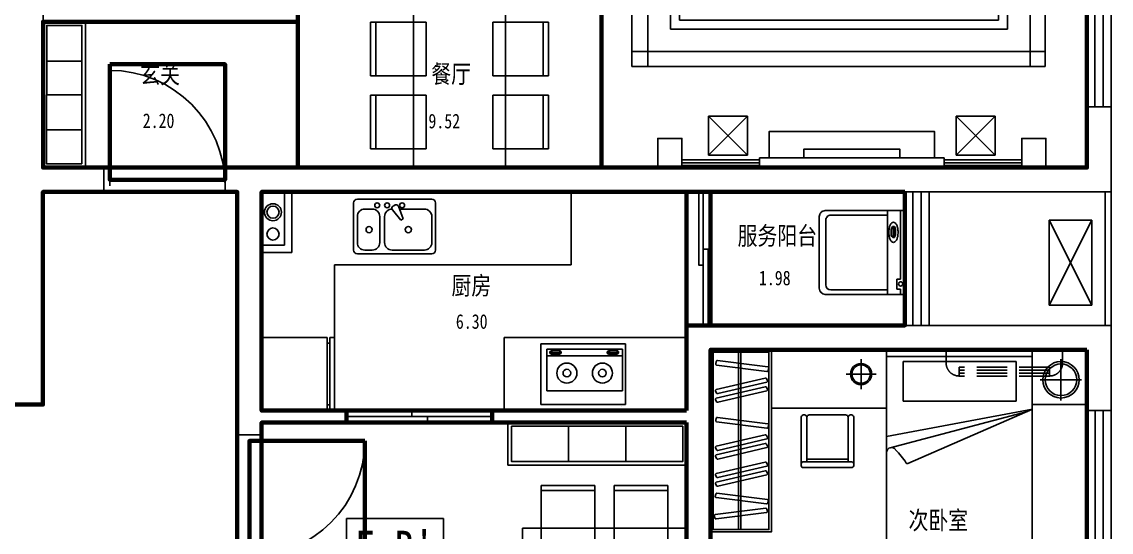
# Model space of a CAD drawing. Extents: x -355297 to -319897, y -340725 to -321125.
# Drawn here: x -329472 to -320497, y -330826 to -326625 of the extents above; entities that cross this region are included whole.
import ezdxf
from ezdxf.enums import TextEntityAlignment as Align

# ---------------------------------------------------------------- set-up
doc = ezdxf.new("R2010")
doc.units = 0
doc.header["$LTSCALE"] = 1000
doc.header["$MEASUREMENT"] = 0
for name, pattern in [('ACAD_ISO02W100', [15, 12, -3]), ('DASH', [0.35, 0.25, -0.1]), ('DASHED', [0.75, 0.5, -0.25])]:
    doc.linetypes.add(name, pattern=pattern)
doc.layers.get('0').update_dxf_attribs({"linetype": 'CONTINUOUS'})
for name, color, linetype in [('0-室内空调位', 8, 'DASH'), ('A-FURN-MOVE', 47, 'DASH'), ('IDEN-NAME', 153, 'CONTINUOUS'), ('KIT', 6, 'CONTINUOUS'), ('LVTRY', 8, 'CONTINUOUS'), ('PUB_HATCH', 8, 'CONTINUOUS'), ('PUB_TEXT', 7, 'CONTINUOUS'), ('TEXT', 6, 'CONTINUOUS'), ('WALL', 2, 'CONTINUOUS'), ('WIND', 2, 'CONTINUOUS'), ('WINDOW', 3, 'CONTINUOUS'), ('WINDOW_TEXT', 7, 'CONTINUOUS'), ('厨厕洁具', 6, 'CONTINUOUS'), ('家具', 145, 'CONTINUOUS'), ('灰色', 8, 'CONTINUOUS'), ('空调', 32, 'CONTINUOUS')]:
    doc.layers.add(name, color=color, linetype=linetype)
for name, color, linetype, lineweight in [('GT_卧室', 1, 'CONTINUOUS', 60), ('GT_厨房', 4, 'CONTINUOUS', 60), ('GT_客厅', 2, 'CONTINUOUS', 60), ('GT_玄关', 40, 'CONTINUOUS', 60), ('GT_过道', 30, 'CONTINUOUS', 60), ('GT_门', 245, 'CONTINUOUS', 60), ('GT_阳台', 6, 'CONTINUOUS', 60), ('GT_餐厅', 3, 'CONTINUOUS', 60)]:
    doc.layers.add(name, color=color, linetype=linetype, lineweight=lineweight)
doc.layers.get('PUB_HATCH').off()
doc.styles.add('-黑体', font='simhei.ttf', dxfattribs={"width": 0.7})
doc.styles.add('CCDI_T0G_01', font='simhei.ttf')
doc.styles.add('DIM_FONT', font='ROMAND.shx', dxfattribs={"width": 0.7})
doc.styles.add('SIMPLEX', font='SIMPLEX.SHX')
doc.styles.get("Standard").update_dxf_attribs({"font": 'GBENOR', "bigfont": 'GBCBIG'})

# ---------------------------------------------------------------- blocks, each defined once
blk = doc.blocks.new('NAME')
blk.add_lwpolyline([(-4, 2.5), (-4, -2.5), (4, -2.5), (4, 2.5)], close=True)
at = {"style": '-黑体', "width": 0.8}
blk.add_attdef('户型名称', text='', height=3, dxfattribs=at).set_placement((0, 0), align=Align.MIDDLE_CENTER)
blk = doc.blocks.new('_DBLK')
blk.add_line((-0.45, 0), (-0.45, -0.95))
blk.add_arc((-0.45, 0), 0.95, 270, 0)
at = {"layer": 'WINDOW_TEXT', "style": 'SIMPLEX', "flags": 9}
blk.add_attdef('A', text='', height=1, dxfattribs=at).set_placement((0, 1.5), align=Align.MIDDLE)
blk = doc.blocks.new('_WBLK')
for p, q in [((-0.5, 0.5), (0.5, 0.5)), ((0.5, 0.1667), (-0.5, 0.1667)), ((0.5, -0.1667), (-0.5, -0.1667)), ((-0.5, -0.5), (0.5, -0.5))]:
    blk.add_line(p, q)
at = {"layer": 'WINDOW_TEXT', "style": 'SIMPLEX', "flags": 9}
blk.add_attdef('A', text='', height=1, dxfattribs=at).set_placement((0, 1.5), align=Align.MIDDLE)
blk = doc.blocks.new('A$C27572BC1')
at = {"layer": '家具'}
for p, q in [((352.5, 1350), (1112.4, 1350)), ((352.5, 0), (352.5, 1350)), ((1112.4, 0), (1112.4, 1350)), ((352.5, 1196.8), (0, 1196.8)), ((0, 1196.8), (0, 754.5)), ((43.5, 1196.8), (43.5, 754.5)), ((1112.4, 1196.8), (1465, 1196.8)), ((1421.4, 1196.8), (1421.4, 754.5)), ((1465, 1196.8), (1465, 754.5)), ((352.5, 754.5), (0, 754.5)), ((1112.4, 754.5), (1465, 754.5)), ((0, 153.2), (0, 595.5)), ((352.5, 595.5), (0, 595.5)), ((43.5, 153.2), (43.5, 595.5)), ((1112.4, 595.5), (1465, 595.5)), ((1421.4, 153.2), (1421.4, 595.5)), ((1465, 153.2), (1465, 595.5)), ((352.5, 153.2), (0, 153.2)), ((1112.4, 153.2), (1465, 153.2)), ((352.5, 0), (1112.4, 0))]:
    blk.add_line(p, q, dxfattribs=at)
at = {"layer": '家具', "linetype": 'DASHED', "ltscale": 10}
for p, q in [((352.5, 1196.8), (457.2, 1196.8)), ((457.2, 1196.8), (457.2, 754.5)), ((1112.4, 1196.8), (1007.8, 1196.8)), ((1007.8, 1196.8), (1007.8, 754.5)), ((352.5, 754.5), (457.2, 754.5)), ((1112.4, 754.5), (1007.8, 754.5)), ((352.5, 595.5), (457.2, 595.5)), ((457.2, 153.2), (457.2, 595.5)), ((1007.8, 153.2), (1007.8, 595.5)), ((1112.4, 595.5), (1007.8, 595.5)), ((352.5, 153.2), (457.2, 153.2)), ((1112.4, 153.2), (1007.8, 153.2))]:
    blk.add_line(p, q, dxfattribs=at)
blk = doc.blocks.new('dq')
at = {"ltscale": 2}
for p, q in [((-80, 950), (-80, 1749)), ((-50, 950), (-50, 1749)), ((-20, 950), (-20, 1749)), ((-128, 1476), (-528, 1076)), ((-528, 1476), (-128, 1076)), ((-80, -950), (-80, -1749)), ((-50, -950), (-50, -1749)), ((-20, -950), (-20, -1749)), ((-128, -1476), (-528, -1076)), ((-528, -1476), (-128, -1076))]:
    blk.add_line(p, q, dxfattribs=at)
for p, q in [((-100, 950), (-100, -950)), ((0, 950), (-100, 950)), ((0, 950), (0, -950)), ((0, -950), (-100, -950))]:
    blk.add_line(p, q)
for points in [[(0, 1749), (-300, 1749), (-300, 1999), (0, 1999)], [(-128, 1076), (-128, 1476), (-528, 1476), (-528, 1076)], [(-100, 850), (-372, 850), (-372, -850), (-100, -850)], [(-100, 493), (-190, 493), (-190, -494), (-100, -494)], [(-128, -1076), (-128, -1476), (-528, -1476), (-528, -1076)], [(0, -1999), (-300, -1999), (-300, -1749), (0, -1749)]]:
    blk.add_lwpolyline(points, close=True, dxfattribs=at)
blk = doc.blocks.new('_E20')
for p, q in [((345, 0), (-345, 0)), ((-302.4, -35.8), (-345, -35.8)), ((-302.4, -35), (-302.4, -65.6)), ((-302.4, -65.6), (-219.3, -65.6)), ((-219.3, -65.6), (-219.3, -35)), ((345, -35.8), (-219.3, -35.8)), ((123, -86.9), (123.1, -98.6)), ((214.8, -88), (214.8, -98.5)), ((-307.3, -144.3), (-307.3, -611)), ((133.5, -96.3), (133.5, -112.9)), ((198.1, -96.3), (133.5, -96.3)), ((133.5, -112.9), (198.1, -112.9)), ((198.1, -112.9), (198.1, -96.3)), ((307.3, -144.3), (307.3, -611)), ((267.3, -651), (-267.3, -651))]:
    blk.add_line(p, q)
at = {"linetype": 'Continuous'}
for p, q in [((-345, -655.8), (-345, 0)), ((345, 0), (345, -655.8)), ((-345, -144.7), (345, -144.7)), ((295, -705.8), (-295, -705.8))]:
    blk.add_line(p, q, dxfattribs=at)
blk.add_lwpolyline([(83.3, -94.4, 0.185158), (88.2, -107.2, 0.102042), (107.7, -121.5, 0.060862), (132.7, -129.5, 0.047173), (166.5, -132.7, 0.047173), (200.2, -129.5, 0.060862), (225.3, -121.5, 0.102042), (244.7, -107.2, 0.185158), (249.6, -94.4, 0.185158), (244.7, -81.7, 0.102042), (225.3, -67.3, 0.060862), (200.2, -59.3, 0.047173), (166.5, -56.1, 0.047173), (132.7, -59.3, 0.060862), (107.7, -67.3, 0.102042), (88.2, -81.7, 0.185158)], format="xyb", close=True)
for points in [[(214.8, -88, 0.259034), (212.9, -84.6, 0.076276), (201.4, -79.7, 0.036515), (187.8, -77.2, 0.026615), (169, -76.2, 0.026615), (150.1, -77.2, 0.036515), (136.6, -79.7, 0.076276), (125, -84.6, 0.259034), (123.1, -88, 0.078462), (123.3, -89.3, 0.056762)], [(214.8, -98.5, 0.259034), (212.9, -95.1, 0.076276), (201.4, -90.2, 0.036515), (187.8, -87.7, 0.026615), (169, -86.7, 0.026615), (150.1, -87.7, 0.036515), (136.6, -90.2, 0.076276), (125, -95.1, 0.259034), (123.1, -98.5, 0.259034), (125, -102, 0.056762), (133.5, -106, 0.036515)], [(198.1, -107.7, 0.008736), (201.4, -106.9, 0.076276), (212.9, -102, 0.259034), (214.8, -98.5, 0.259034)]]:
    blk.add_lwpolyline(points, format="xyb")
blk.add_circle((-258.7, -35), 17.5)
for centre, start, end in [((-267.3, -611), 180, 270), ((267.3, -611), 270, 0)]:
    blk.add_arc(centre, 40, start, end)
for centre, start, end in [((-295, -655.8), 180, 270), ((295, -655.8), 270, 0)]:
    blk.add_arc(centre, 50, start, end, dxfattribs=at)
at = {"width": 0.8, "flags": 9}
for tag in ['XSIZE', 'YSIZE']:
    blk.add_attdef(tag, (0, 0), '', height=0.5, dxfattribs=at)
blk = doc.blocks.new('$plan$00000349')
at = {"color": 0, "linetype": 'ByBlock'}
for p, q in [((-306.8, 0), (306.8, 0)), ((-337.5, -419.3), (-337.5, -30.7)), ((-184.1, -81.8), (-245.5, -81.8)), ((52.5, -172.8), (-17.8, -87.3)), ((2, -48.4), (-12.3, -56.6)), ((31.4, -58.9), (70.2, -162.5)), ((245.5, -81.8), (40, -81.8)), ((337.5, -30.7), (337.5, -419.3)), ((-306.8, -143.2), (-306.8, -358)), ((-122.7, -358), (-122.7, -143.2)), ((-81.8, -143.2), (-81.8, -358)), ((70.2, -162.5), (52.5, -172.8)), ((306.8, -358), (306.8, -143.2)), ((-245.5, -419.3), (-184.1, -419.3)), ((-20.5, -419.3), (245.5, -419.3)), ((306.8, -450), (-306.8, -450))]:
    blk.add_line(p, q, dxfattribs=at)
for centre, radius in [((-143.2, -51.1), 20.5), ((-61.4, -51.1), 20.5), ((61.4, -51.1), 20.5), ((-209.7, -250.6), 25.6), ((112.5, -250.6), 25.6)]:
    blk.add_circle(centre, radius, dxfattribs=at)
for centre, radius, start, end in [((-306.8, -30.7), 30.7, 90, 180), ((306.8, -30.7), 30.7, 0, 90), ((-245.5, -143.2), 61.4, 90, 180), ((-184.1, -143.2), 61.4, 0, 90), ((-20.5, -143.2), 61.4, 90, 180), ((-2, -74.3), 20.5, 120, 219.46232), ((12.3, -66.1), 20.5, 20.53768, 120), ((245.5, -143.2), 61.4, 0, 90), ((-245.5, -358), 61.4, 180, 270), ((-184.1, -358), 61.4, 270, 0), ((-20.5, -358), 61.4, 180, 270), ((245.5, -358), 61.4, 270, 0), ((-306.8, -419.3), 30.7, 180, 270), ((306.8, -419.3), 30.7, 270, 0)]:
    blk.add_arc(centre, radius, start, end, dxfattribs=at)
blk = doc.blocks.new('A$C7B7B2718')
at = {"layer": 'LVTRY', "linetype": 'ByBlock'}
for p, q in [((0, 0), (0, 600)), ((0, 600), (541, 600)), ((541, 600), (541, 0)), ((541, 553.7), (562.9, 553.7)), ((562.9, 600), (562.9, 0)), ((562.9, 600), (600, 600)), ((600, 600), (600, 0)), ((562.9, 44.9), (541, 44.9)), ((541, 0), (0, 0)), ((600, 0), (562.9, 0))]:
    blk.add_line(p, q, dxfattribs=at)
at = {"layer": 'LVTRY', "linetype": 'ByBlock', "style": 'DIM_FONT', "text_generation_flag": 4, "width": 0.8, "flags": 9}
for tag in ['YSIZE', 'XSIZE']:
    blk.add_attdef(tag, (600, 600), '', height=0.5, dxfattribs=at)
blk = doc.blocks.new('LG1_')
for radius in [0.5, 0.359]:
    blk.add_circle((0, 0), radius)
blk = doc.blocks.new('FIRE1')
at = {"linetype": 'Continuous'}
for p, q in [((330.3, 313.1), (-369.7, 313.1)), ((-369.7, 313.1), (-369.7, -186.9)), ((330.3, -186.9), (330.3, 313.1)), ((-369.7, -186.9), (330.3, -186.9))]:
    blk.add_line(p, q, dxfattribs=at)
for p, q in [((-343.2, 268.7), (279.6, 268.7)), ((-343.2, -73.8), (-343.2, 268.7)), ((-343.2, 213), (279.6, 213)), ((-310.6, 235.2), (-310.5, 246.9)), ((-300.1, 244.7), (-300.1, 261.3)), ((-300.1, 261.3), (-235.4, 261.3)), ((-235.4, 244.7), (-300.1, 244.7)), ((-235.4, 261.3), (-235.4, 244.7)), ((-218.8, 236.4), (-218.8, 246.9)), ((162.4, 235.2), (162.5, 246.9)), ((172.9, 261.3), (237.6, 261.3)), ((172.9, 244.7), (172.9, 261.3)), ((237.6, 244.7), (172.9, 244.7)), ((237.6, 261.3), (237.6, 244.7)), ((254.2, 236.4), (254.2, 246.9)), ((279.6, 268.7), (279.6, -73.8)), ((279.6, -73.8), (-343.2, -73.8)), ((-335.6, -206.9), (-335.6, -206.9))]:
    blk.add_line(p, q)
for points in [[(-218.8, 246.9, -0.259034), (-220.7, 243.4, -0.076276), (-232.2, 238.5, -0.036515), (-245.8, 236.1, -0.026615), (-264.6, 235.1, -0.026615), (-283.5, 236.1, -0.036515), (-297, 238.5, -0.076276), (-308.6, 243.4, -0.259034), (-310.5, 246.9, -0.259034), (-308.6, 250.3, -0.056762), (-300.1, 254.3, -0.036515)], [(-218.8, 236.4, -0.259034), (-220.7, 232.9, -0.076276), (-232.2, 228, -0.036515), (-245.8, 225.5, -0.026615), (-264.6, 224.5, -0.026615), (-283.5, 225.5, -0.036515), (-297, 228, -0.076276), (-308.6, 232.9, -0.259034), (-310.5, 236.4, -0.078462), (-310.3, 237.6, -0.056762)], [(-235.4, 256, -0.008736), (-232.2, 255.2, -0.076276), (-220.7, 250.3, -0.259034), (-218.8, 246.9, -0.259034)], [(254.2, 246.9, -0.259034), (252.3, 243.4, -0.076276), (240.8, 238.5, -0.036515), (227.2, 236.1, -0.026615), (208.4, 235.1, -0.026615), (189.5, 236.1, -0.036515), (176, 238.5, -0.076276), (164.4, 243.4, -0.259034), (162.5, 246.9, -0.259034), (164.4, 250.3, -0.056762), (172.9, 254.3, -0.036515)], [(254.2, 236.4, -0.259034), (252.3, 232.9, -0.076276), (240.8, 228, -0.036515), (227.2, 225.5, -0.026615), (208.4, 224.5, -0.026615), (189.5, 225.5, -0.036515), (176, 228, -0.076276), (164.4, 232.9, -0.259034), (162.5, 236.4, -0.078462), (162.7, 237.6, -0.056762)], [(237.6, 256, -0.008736), (240.8, 255.2, -0.076276), (252.3, 250.3, -0.259034), (254.2, 246.9, -0.259034)]]:
    blk.add_lwpolyline(points, format="xyb")
for centre, radius in [((-178.1, 71.7), 82.5), ((-178.1, 71.7), 31.6), ((114.5, 71.7), 82.5), ((114.5, 71.7), 31.6)]:
    blk.add_circle(centre, radius, dxfattribs=at)
at = {"oblique": -180, "text_generation_flag": 4, "width": 0.8, "flags": 9}
for tag in ['XSIZE', 'YSIZE']:
    blk.add_attdef(tag, (-19.7, -186.9), '', height=0.5, dxfattribs=at)
blk = doc.blocks.new('A$C1635139F')
at = {"layer": '家具', "linetype": 'Continuous'}
for p, q in [((961.8, 2993.7), (961.8, 3500.7)), ((961.8, 3500.7), (1861.8, 3500.7)), ((1861.8, 2643.9), (1861.8, 3500.7)), ((110.8, 3491.6), (110.8, 2741.6)), ((860.8, 3491.6), (110.8, 3491.6)), ((860.8, 2741.6), (860.8, 3491.6)), ((961.8, 3446.7), (1861.8, 3446.7)), ((961.8, 2993.7), (961.8, 2643.9)), ((1006.8, 2880.6), (1029.5, 2880.6)), ((1816.8, 2880.6), (1794.1, 2880.6)), ((110.8, 2741.6), (860.8, 2741.6)), ((0, 444.5), (0, 2650)), ((0.5, 2650.5), (837.9, 2650.5)), ((52.8, 444), (52.8, 2650.5)), ((606.4, 2606.5), (606.4, 2584.3)), ((873.1, 1925.7), (873.1, 2615.3)), ((1825.8, 2607.9), (997.8, 2607.9)), ((1290.8, 2197.3), (1290.8, 897.3)), ((1990.8, 2197.3), (1290.8, 2197.3)), ((1990.8, 897.3), (1990.8, 2197.3)), ((314.6, 1899.3), (217.8, 1899.3)), ((839.3, 1899.3), (490.9, 1899.3)), ((873.1, 1230.5), (873.1, 1864.1)), ((839.3, 1195.3), (379.2, 1195.3)), ((873.1, 1160.1), (873.1, 479.2)), ((1290.8, 897.3), (1990.8, 897.3)), ((606.4, 488), (606.4, 510.2)), ((0.5, 444), (837.9, 444))]:
    blk.add_line(p, q, dxfattribs=at)
at = {"layer": '家具'}
for p, q in [((485.8, 3365.7), (485.8, 2867.5)), ((860.8, 3404.8), (961.8, 3404.8)), ((1861.8, 3404.8), (2568.1, 3404.8)), ((1861.8, 3404.8), (2568.1, 3404.8)), ((2444.6, 3404.8), (2444.6, 2652.6)), ((2568.1, 3404.8), (2568.1, 0)), ((2568.1, 3404.8), (2568.1, 0)), ((961.8, 3271.5), (860.8, 3271.5)), ((2568.1, 3271.5), (1861.8, 3271.5)), ((236.7, 3116.6), (734.9, 3116.6)), ((961.8, 3086.3), (860.8, 3086.3)), ((2259.3, 3086.3), (1861.8, 3086.3)), ((2259.3, 308.7), (2259.3, 3086.3)), ((860.8, 3012.2), (961.8, 3012.2)), ((1861.8, 3012.2), (2185.2, 3012.2)), ((2185.2, 3012.2), (2185.2, 382.8)), ((221.7, 2741.6), (221.7, 2650.5)), ((406.9, 2741.6), (406.9, 2650.5)), ((481, 2741.6), (481, 2650.5)), ((221.7, 2650.5), (221.7, 2652.6)), ((406.9, 2650.5), (406.9, 2652.6)), ((2444.6, 0), (2444.6, 2652.6)), ((221.7, 435.7), (221.7, 444)), ((221.7, 444), (221.7, 0)), ((406.9, 444), (406.9, 352.9)), ((406.9, 436), (406.9, 308.7)), ((481, 444), (481, 382.8)), ((481, 382.8), (2185.2, 382.8)), ((406.9, 308.7), (2259.3, 308.7)), ((221.7, 123.5), (2568.1, 123.5)), ((2568.1, 0), (221.7, 0)), ((2568.1, 0), (1861.8, 0))]:
    blk.add_line(p, q, dxfattribs=at)
blk.add_circle((485.8, 3116.6), 169.1, dxfattribs=at)
at = {"layer": '家具', "linetype": 'Continuous'}
for centre, radius, start, end in [((1110.1, 3454.4), 148.5, 182.97, 243.66674), ((1613.5, 3520.1), 258.9, 309.82954, 343.53373), ((1411.8, 4967), 1686.2, 257.41004, 282.58996), ((251.2, 3289.5), 916.9, 358.58303, 1.59457), ((2572.4, 3289.5), 916.9, 178.40543, 199.73927), ((251.2, 3289.5), 916.9, 340.26073, 353.9761), ((979.4, 3009.1), 137.9, 291.27159, 347.71802), ((1844.1, 3009.1), 137.9, 192.28198, 248.72841), ((1006.8, 2925.6), 45, 180, 270), ((1816.8, 2925.6), 45, 270, 0), ((0.5, 2650), 0.5, 90, 180), ((31.5, 2484.4), 167.4, 30.68837, 82.6749), ((562.4, 2606.5), 44, 0, 90), ((837.9, 2615.3), 35.2, 0, 90), ((997.8, 2643.9), 36, 180, 270), ((1825.8, 2643.9), 36, 270, 0), ((-12994.4, 1547.3), 13209.5, 355.55987, 4.44013), ((480.7, 2633.3), 134.9, 282.27415, 338.70114), ((206.6, 3345.3), 896.5, 268.40543, 276.00735), ((206.6, 3345.3), 896.5, 279.035, 289.73927), ((828.4, 1948.6), 50.2, 280.89858, 332.84122), ((837.9, 1864.1), 35.2, 0, 90), ((837.9, 1230.5), 35.2, 270, 0), ((837.9, 1160.1), 35.2, 0, 90), ((206.6, -250.8), 896.5, 70.26073, 91.59457), ((480.7, 461.2), 134.9, 21.29886, 77.72585), ((31.5, 610.1), 167.4, 277.3251, 329.31163), ((562.4, 488), 44, 270, 0), ((837.9, 479.2), 35.2, 270, 0), ((0.5, 444.5), 0.5, 180, 270)]:
    blk.add_arc(centre, radius, start, end, dxfattribs=at)
at = {"layer": '家具'}
for centre, radius, start, end in [((1288, 2823.5), 459.3, 47.03855, 112.96198), ((1406.5, 3495.6), 388.2, 219.93728, 300.06326), ((1600, 2842.7), 322.7, 80.4987, 154.92667), ((1961, 3959.5), 1329.3, 221.0234, 221.26389), ((1428.1, 3337.9), 378.1, 251.44436, 312.71967), ((367.4, 2681.9), 29.4, 273.60815, 273.73494), ((367.4, 2681.9), 29.4, 273.60815, 273.73494), ((660, 2184.7), 449.1, 137.03855, 202.96198), ((2.8, 2300.6), 379.6, 309.93728, 30.06326), ((125.6, 1842.5), 369.7, 341.44436, 53.33975), ((609.8, 2010.6), 315.5, 170.4987, 244.92667), ((664.8, 1001.5), 449.1, 137.03855, 202.96198), ((7.7, 1117.4), 379.6, 309.93728, 30.06326)]:
    blk.add_arc(centre, radius, start, end, dxfattribs=at)
for p in [(1175.2, 3246.4), (1701.1, 3107.1), (1328.2, 2989.7)]:
    blk.add_point(p, dxfattribs=at)
blk = doc.blocks.new('壁挂空调')
at = {"layer": 'A-FURN-MOVE'}
for p, q in [((-108, 216), (-852, 216)), ((-852, 216), (-852, 144)), ((-108, 192), (-852, 192)), ((-108, 144), (-108, 216)), ((-960, 108), (-960, 0)), ((-108, 168), (-852, 168)), ((-108, 144), (-852, 144)), ((0, 0), (0, 108)), ((-960, 0), (0, 0))]:
    blk.add_line(p, q, dxfattribs=at)
for centre, start, end in [((-852, 108), 90, 180), ((-108, 108), 0, 90)]:
    blk.add_arc(centre, 108, start, end, dxfattribs=at)
blk = doc.blocks.new('A$C47F94551')
at = {"layer": '家具', "linetype": 'Continuous'}
for p, q in [((0, 1500), (0, 0)), ((500, 1500), (0, 1500)), ((500, 1500), (0, 1500)), ((250, 1480), (250, 20)), ((270, 1480), (270, 20)), ((500, 0), (500, 1500)), ((500, 0), (0, 0))]:
    blk.add_line(p, q, dxfattribs=at)
for points in [[(0, 1500), (500, 1500), (500, 0), (0, 0)], [(20, 1480), (480, 1480), (480, 20), (20, 20)]]:
    blk.add_lwpolyline(points, close=True, dxfattribs=at)
for points in [[(28.4, 1358.3), (444.2, 1410.4, -0.414214), (454.2, 1404), (458.3, 1384.4, -0.414214), (451.8, 1374.4), (36, 1322.3, -0.414214), (26, 1328.8), (21.9, 1348.3, -0.414214)], [(51, 1267.2), (454.2, 1173.1, -0.414214), (458.9, 1162.2), (451.4, 1143.6, -0.414214), (440.5, 1139), (37.3, 1233, -0.414214), (32.7, 1244), (40.1, 1262.5, -0.414214)], [(51, 1196), (454.2, 1101.9, -0.414214), (458.9, 1091), (451.4, 1072.5, -0.414214), (440.5, 1067.8), (37.3, 1161.9, -0.414214), (32.7, 1172.8), (40.1, 1191.3, -0.414214)], [(28.4, 891.1), (444.2, 943.3, -0.414214), (454.2, 936.8), (458.3, 917.3, -0.414214), (451.8, 907.3), (36, 855.1, -0.414214), (26, 861.6), (21.9, 881.2, -0.414214)], [(51, 800.1), (454.2, 706, -0.414214), (458.9, 695.1), (451.4, 676.5, -0.414214), (440.5, 671.8), (37.3, 765.9, -0.414214), (32.7, 776.8), (40.1, 795.4, -0.414214)], [(51, 728.9), (454.2, 634.8, -0.414214), (458.9, 623.9), (451.4, 605.3, -0.414214), (440.5, 600.7), (37.3, 694.7, -0.414214), (32.7, 705.7), (40.1, 724.2, -0.414214)], [(51, 575.5), (454.2, 481.4, -0.414214), (458.9, 470.5), (451.4, 451.9, -0.414214), (440.5, 447.2), (37.3, 541.3, -0.414214), (32.7, 552.2), (40.1, 570.8, -0.414214)], [(51, 504.3), (454.2, 410.2, -0.414214), (458.9, 399.3), (451.4, 380.7, -0.414214), (440.5, 376), (37.3, 470.1, -0.414214), (32.7, 481), (40.1, 499.6, -0.414214)], [(455.6, 282.7), (39.8, 230.5, -0.414214), (29.9, 237), (25.7, 256.6, -0.414214), (32.2, 266.5), (448.1, 318.7, -0.414214), (458, 312.2), (462.1, 292.7, -0.414214)], [(462.5, 142.9), (46.7, 195.1, 0.414214), (36.7, 188.6), (32.6, 169, 0.414214), (39.1, 159.1), (455, 106.9, 0.414214), (464.9, 113.4), (469, 132.9, 0.414214)]]:
    blk.add_lwpolyline(points, format="xyb", close=True, dxfattribs=at)
blk = doc.blocks.new('A$C64276DD0')
at = {"layer": '家具'}
for p, q in [((450, 2000), (1650, 2000)), ((450, 0), (450, 2000)), ((1650, 2000), (1650, 0)), ((1650, 2000), (1650, 0)), ((1650, 2000), (1650, 1830)), ((450, 1944.2), (1650, 1944.2)), ((1886, 1922.9), (1885.7, 1582.9)), ((1715.9, 1753.1), (2055.9, 1752.8)), ((450, 1286.6), (1650.4, 1510.2)), ((480.3, 1193.4), (1609.1, 1493.1)), ((1650.4, 1510.2), (625, 1064.2)), ((1650, 0), (450, 0))]:
    blk.add_line(p, q, dxfattribs=at)
for points in [[(2100, 2000), (2100, 1550), (1650, 1550), (1650, 2000)], [(587.2, 1902.4), (1515.7, 1902.4), (1515.7, 1577.8), (587.2, 1577.8)]]:
    blk.add_lwpolyline(points, close=True, dxfattribs=at)
for radius in [150, 130]:
    blk.add_circle((1885.9, 1752.9), radius, dxfattribs=at)
for centre, radius, start, end in [((489.3, 1155.2), 39.3, 34.76973, 171.6858), ((104.1, 743.7), 602.1, 32.54346, 46.10592), ((620.1, 1073), 10, 212.54346, 299.04815)]:
    blk.add_arc(centre, radius, start, end, dxfattribs=at)
blk = doc.blocks.new('A$C04B004DA')
at = {"layer": '家具'}
for p, q in [((480, 1100), (0, 1100)), ((480, 1100), (479.9, 150)), ((552.9, 855.1), (946.5, 855.1)), ((922.6, 842.1), (922.6, 433.2)), ((970.5, 842.1), (970.5, 433.2)), ((535.5, 787.2), (535.5, 488)), ((555.5, 807.3), (922.6, 807.3)), ((900.9, 807.3), (900.9, 468)), ((200.3, 483.9), (200.3, 237.4)), ((922.6, 468), (555.5, 468)), ((323.5, 360.6), (77, 360.6)), ((946.5, 420.1), (552.9, 420.1))]:
    blk.add_line(p, q, dxfattribs=at)
for radius in [87, 75.4]:
    blk.add_circle((200.3, 360.6), radius, dxfattribs=at)
for centre, radius, start, end in [((560.6, 831.2), 25.1, 107.94525, 252.05475), ((946.5, 826.6), 28.5, 32.77908, 147.22092), ((555.5, 787.2), 20, 90, 180), ((555.5, 488), 20, 180, 270), ((560.6, 444), 25.1, 107.94525, 252.05475), ((946.5, 448.6), 28.5, 212.77908, 327.22092)]:
    blk.add_arc(centre, radius, start, end, dxfattribs=at)
blk = doc.blocks.new('A$C04B004DA-flat-4')
at = {"layer": '家具'}
for p, q in [((-1100, -480), (-1100, 0)), ((-360.6, -323.5), (-360.6, -77)), ((-483.9, -200.3), (-237.4, -200.3)), ((-1100, -480), (-150, -479.9)), ((-787.2, -535.5), (-488, -535.5)), ((-855.1, -552.9), (-855.1, -946.5)), ((-807.3, -555.5), (-807.3, -922.6)), ((-468, -922.6), (-468, -555.5)), ((-420.1, -946.5), (-420.1, -552.9)), ((-842.1, -922.6), (-433.2, -922.6)), ((-842.1, -970.5), (-433.2, -970.5)), ((-807.3, -900.9), (-468, -900.9))]:
    blk.add_line(p, q, dxfattribs=at)
for radius in [87, 75.4]:
    blk.add_circle((-360.6, -200.3), radius, dxfattribs=at)
for centre, radius, start, end in [((-831.2, -560.6), 25.1, 17.94525, 162.05475), ((-787.2, -555.5), 20, 90, 180), ((-488, -555.5), 20, 360, 90), ((-444, -560.6), 25.1, 17.94525, 162.05475), ((-826.6, -946.5), 28.5, 122.77908, 237.22092), ((-448.6, -946.5), 28.5, 302.77908, 57.22092)]:
    blk.add_arc(centre, radius, start, end, dxfattribs=at)
blk = doc.blocks.new('A$C64276DD0-flat-4')
at = {"layer": '家具'}
for p, q in [((450, 2000), (1650, 2000)), ((450, 0), (450, 2000)), ((1650, 2000), (1650, 0)), ((1650, 2000), (1650, 0)), ((1650, 2000), (1650, 1830)), ((450, 1944.2), (1650, 1944.2)), ((1886, 1922.9), (1885.7, 1582.9)), ((1715.9, 1753.1), (2055.9, 1752.8)), ((450, 1286.6), (1650.4, 1510.2)), ((480.3, 1193.4), (1609.1, 1493.1)), ((1650.4, 1510.2), (625, 1064.2)), ((1650, 0), (450, 0))]:
    blk.add_line(p, q, dxfattribs=at)
for points in [[(2100, 2000), (2100, 1550), (1650, 1550), (1650, 2000)], [(587.2, 1902.4), (1515.7, 1902.4), (1515.7, 1577.8), (587.2, 1577.8)]]:
    blk.add_lwpolyline(points, close=True, dxfattribs=at)
for radius in [150, 130]:
    blk.add_circle((1885.9, 1752.9), radius, dxfattribs=at)
for centre, radius, start, end in [((489.3, 1155.2), 39.3, 34.76973, 171.6858), ((104.1, 743.7), 602.1, 32.54346, 46.10592), ((620.1, 1073), 10, 212.54346, 299.04815)]:
    blk.add_arc(centre, radius, start, end, dxfattribs=at)
blk = doc.blocks.new('A$C47F94551-flat-4')
at = {"layer": '家具', "linetype": 'Continuous'}
for p, q in [((-500, 0), (-500, 1500)), ((-500, 1500), (0, 1500)), ((-500, 1500), (0, 1500)), ((-270, 1480), (-270, 20)), ((-250, 1480), (-250, 20)), ((0, 1500), (0, 0)), ((-500, 0), (0, 0))]:
    blk.add_line(p, q, dxfattribs=at)
for points in [[(0, 1500), (-500, 1500), (-500, 0), (0, 0)], [(-20, 1480), (-480, 1480), (-480, 20), (-20, 20)]]:
    blk.add_lwpolyline(points, close=True, dxfattribs=at)
for points in [[(-28.4, 1358.3), (-444.2, 1410.4, 0.414214), (-454.2, 1404), (-458.3, 1384.4, 0.414214), (-451.8, 1374.4), (-36, 1322.3, 0.414214), (-26, 1328.8), (-21.9, 1348.3, 0.414214)], [(-51, 1267.2), (-454.2, 1173.1, 0.414214), (-458.9, 1162.2), (-451.4, 1143.6, 0.414214), (-440.5, 1139), (-37.3, 1233, 0.414214), (-32.7, 1244), (-40.1, 1262.5, 0.414214)], [(-51, 1196), (-454.2, 1101.9, 0.414214), (-458.9, 1091), (-451.4, 1072.5, 0.414214), (-440.5, 1067.8), (-37.3, 1161.9, 0.414214), (-32.7, 1172.8), (-40.1, 1191.3, 0.414214)], [(-28.4, 891.1), (-444.2, 943.3, 0.414214), (-454.2, 936.8), (-458.3, 917.3, 0.414214), (-451.8, 907.3), (-36, 855.1, 0.414214), (-26, 861.6), (-21.9, 881.2, 0.414214)], [(-51, 800.1), (-454.2, 706, 0.414214), (-458.9, 695.1), (-451.4, 676.5, 0.414214), (-440.5, 671.8), (-37.3, 765.9, 0.414214), (-32.7, 776.8), (-40.1, 795.4, 0.414214)], [(-51, 728.9), (-454.2, 634.8, 0.414214), (-458.9, 623.9), (-451.4, 605.3, 0.414214), (-440.5, 600.7), (-37.3, 694.7, 0.414214), (-32.7, 705.7), (-40.1, 724.2, 0.414214)], [(-51, 575.5), (-454.2, 481.4, 0.414214), (-458.9, 470.5), (-451.4, 451.9, 0.414214), (-440.5, 447.2), (-37.3, 541.3, 0.414214), (-32.7, 552.2), (-40.1, 570.8, 0.414214)], [(-51, 504.3), (-454.2, 410.2, 0.414214), (-458.9, 399.3), (-451.4, 380.7, 0.414214), (-440.5, 376), (-37.3, 470.1, 0.414214), (-32.7, 481), (-40.1, 499.6, 0.414214)], [(-455.6, 282.7), (-39.8, 230.5, 0.414214), (-29.9, 237), (-25.7, 256.6, 0.414214), (-32.2, 266.5), (-448.1, 318.7, 0.414214), (-458, 312.2), (-462.1, 292.7, 0.414214)], [(-462.5, 142.9), (-46.7, 195.1, -0.414214), (-36.7, 188.6), (-32.6, 169, -0.414214), (-39.1, 159.1), (-455, 106.9, -0.414214), (-464.9, 113.4), (-469, 132.9, -0.414214)]]:
    blk.add_lwpolyline(points, format="xyb", close=True, dxfattribs=at)

msp = doc.modelspace()

# ---------------------------------------------------------------- linework, layer by layer
at = {"layer": 'GT_卧室'}
msp.add_lwpolyline([(-320697.3, -329324.6), (-323797.3, -329324.6), (-323797.3, -332024.6), (-320697.3, -332024.6), (-320697.3, -329324.6)], dxfattribs=at)
at = {"layer": 'GT_厨房'}
msp.add_lwpolyline([(-323997.3, -329824.6), (-323997.3, -328024.6), (-327497.3, -328024.6), (-327497.3, -329824.6), (-323997.3, -329824.6)], dxfattribs=at)
at = {"layer": 'GT_客厅'}
msp.add_lwpolyline([(-320697.3, -324424.6), (-324697.3, -324424.6), (-324697.3, -327824.6), (-320697.3, -327824.6), (-320697.3, -324424.6)], dxfattribs=at)
at = {"layer": 'GT_玄关'}
msp.add_lwpolyline([(-327197.3, -326624.6), (-329297.3, -326624.6), (-329297.3, -327824.6), (-327197.3, -327824.6), (-327197.3, -326624.6)], dxfattribs=at)
at = {"layer": 'GT_过道'}
msp.add_lwpolyline([(-347497.3, -328024.6), (-345897.3, -328024.6), (-345897.3, -329174.6), (-339297.4, -329174.6), (-339297.4, -329774.6), (-329297.7, -329776.3), (-329297.7, -328024.6), (-327697.3, -328024.6), (-327697.3, -331124.7), (-347497.3, -331124.7), (-347497.3, -328024.6)], dxfattribs=at)
at = {"layer": 'GT_门'}
for points in [[(-328747.2, -326974.6), (-328747.2, -327924.6), (-327797.2, -327924.6), (-327797.2, -326974.6), (-328747.2, -326974.6)], [(-323797.3, -328024.6), (-323997.3, -328024.6), (-323997.3, -329124.6), (-323797.3, -329124.6), (-323797.3, -328024.6)], [(-325597.3, -329824.6), (-325597.3, -329924.6), (-326797.3, -329924.6), (-326797.3, -329824.6), (-325597.3, -329824.6)], [(-326647.3, -330074.6), (-327597.3, -330074.6), (-327597.3, -331024.6), (-326647.3, -331024.6), (-326647.3, -330074.6)]]:
    msp.add_lwpolyline(points, dxfattribs=at)
at = {"layer": 'GT_阳台'}
msp.add_lwpolyline([(-322197.3, -328024.6), (-322197.3, -329124.6), (-323797.3, -329124.6), (-323797.3, -328024.6), (-322197.3, -328024.6)], dxfattribs=at)
at = {"layer": 'GT_餐厅'}
for points in [[(-327197.3, -324424.6), (-327197.3, -327824.6), (-324697.3, -327824.6), (-324697.3, -324424.6), (-327197.3, -324424.6)], [(-323997.3, -329924.6), (-327497.3, -329924.6), (-327497.3, -333124.6), (-323997.3, -333124.6), (-323997.3, -329924.6)]]:
    msp.add_lwpolyline(points, dxfattribs=at)
at = {"layer": 'LVTRY'}
for p, q in [((-327307.3, -328024.6), (-327307.3, -328464.6)), ((-327247.3, -328024.6), (-327247.3, -328524.6)), ((-327307.3, -328464.6), (-327497.3, -328464.6)), ((-327247.3, -328524.6), (-327497.3, -328524.6))]:
    msp.add_line(p, q, dxfattribs=at)
msp.add_circle((-327402.9, -328371.8, 0), 50, dxfattribs=at)
at = {"layer": 'WALL'}
for p, q in [((-329297.3, -327824.6), (-329297.3, -326474.6)), ((-329297.3, -327824.6), (-329297.3, -326474.6)), ((-320697.3, -327324.6), (-320697.3, -327824.6)), ((-320697.3, -327324.6), (-320697.3, -327824.6)), ((-320497.3, -327324.6), (-320497.3, -327824.6)), ((-320497.3, -327324.6), (-320497.3, -327824.6)), ((-328797.4, -327824.6), (-329297.3, -327824.6)), ((-328797.4, -327824.6), (-329297.3, -327824.6)), ((-328797.4, -328024.6), (-328797.4, -327824.6)), ((-328797.4, -328024.6), (-328797.4, -327824.6)), ((-327697.3, -327824.6), (-327797.4, -327824.6)), ((-327797.4, -328024.6), (-327797.4, -327824.6)), ((-327797.4, -328024.6), (-327797.4, -327824.6)), ((-327697.3, -327824.6), (-327797.4, -327824.6)), ((-326897.3, -327824.6), (-327697.3, -327824.6)), ((-326897.3, -327824.6), (-327697.3, -327824.6)), ((-327497.3, -327824.6), (-320697.3, -327824.6)), ((-327497.3, -327824.6), (-320697.3, -327824.6)), ((-320497.3, -327824.6), (-320497.3, -328024.6)), ((-320497.3, -327824.6), (-320497.3, -328024.6)), ((-329297.4, -328024.6), (-329297.7, -329774.6)), ((-329297.4, -328024.6), (-329297.7, -329774.6)), ((-328797.4, -328024.6), (-329297.4, -328024.6)), ((-328797.4, -328024.6), (-329297.4, -328024.6)), ((-327797.4, -328024.6), (-327697.3, -328024.6)), ((-327797.4, -328024.6), (-327697.3, -328024.6)), ((-327697.3, -330024.6), (-327697.3, -328024.6)), ((-327697.3, -330024.6), (-327697.3, -328024.6)), ((-327497.3, -328024.6), (-320497.3, -328024.6)), ((-327097.3, -328024.6), (-327497.3, -328024.6)), ((-327497.3, -329824.6), (-327497.3, -328024.6)), ((-327497.3, -329824.6), (-327497.3, -328024.6)), ((-327097.3, -328024.6), (-327497.3, -328024.6)), ((-327497.3, -328024.6), (-320497.3, -328024.6)), ((-323997.3, -329824.6), (-323997.3, -329124.6)), ((-323997.3, -329124.6), (-320497.3, -329124.6)), ((-323997.3, -329124.6), (-320497.3, -329124.6)), ((-323997.3, -329824.6), (-323997.3, -329124.6)), ((-320497.3, -329124.6), (-320497.3, -329824.6)), ((-320497.3, -329124.6), (-320497.3, -329824.6)), ((-323797.3, -331924.6), (-323797.3, -329324.6)), ((-323797.3, -329324.6), (-320697.3, -329324.6)), ((-323797.3, -329324.6), (-320697.3, -329324.6)), ((-323797.3, -331924.6), (-323797.3, -329324.6)), ((-320697.3, -329324.6), (-320697.3, -329824.6)), ((-320697.3, -329324.6), (-320697.3, -329824.6)), ((-329597.4, -329774.6), (-329297.7, -329774.6)), ((-329597.4, -329774.6), (-329297.7, -329774.6)), ((-327497.3, -329824.6), (-326797.3, -329824.6)), ((-327497.3, -329824.6), (-326797.3, -329824.6)), ((-326797.3, -329824.6), (-326797.3, -329924.6)), ((-326797.3, -329824.6), (-326797.3, -329924.6)), ((-326797.3, -329824.6), (-326797.3, -329924.6)), ((-326797.3, -329824.6), (-326797.3, -329924.6)), ((-325597.3, -329824.6), (-324797.3, -329824.6)), ((-325597.3, -329824.6), (-325597.3, -329924.6)), ((-325597.3, -329824.6), (-325597.3, -329924.6)), ((-325597.3, -329824.6), (-324797.3, -329824.6)), ((-324797.3, -329824.6), (-323997.3, -329824.6)), ((-324797.3, -329824.6), (-323997.3, -329824.6)), ((-320697.3, -329824.6), (-320497.3, -329824.6)), ((-320697.3, -329824.6), (-320497.3, -329824.6)), ((-327497.3, -330024.6), (-327497.3, -329924.6)), ((-327497.3, -329924.6), (-326797.3, -329924.6)), ((-327497.3, -329924.6), (-326797.3, -329924.6)), ((-327497.3, -330024.6), (-327497.3, -329924.6)), ((-325597.3, -329924.6), (-323997.3, -329924.6)), ((-325597.3, -329924.6), (-323997.3, -329924.6)), ((-323997.3, -332024.6), (-323997.3, -329924.6)), ((-323997.3, -332024.6), (-323997.3, -329924.6)), ((-327497.3, -330024.6), (-327697.3, -330024.6)), ((-327497.3, -330024.6), (-327697.3, -330024.6))]:
    msp.add_line(p, q, dxfattribs=at)
at = {"layer": 'WALL', "linetype": 'ACAD_ISO02W100'}
for p, q in [((-320497.3, -327324.6), (-320697.3, -327324.6)), ((-320497.3, -327324.6), (-320697.3, -327324.6)), ((-320497.3, -327824.6), (-320497.3, -327824.6)), ((-320497.3, -327824.6), (-320497.3, -327824.6)), ((-320497.3, -327824.6), (-320497.3, -327824.6)), ((-320497.3, -327824.6), (-320497.3, -327824.6))]:
    msp.add_line(p, q, dxfattribs=at)
at = {"layer": 'WINDOW', "linetype": 'ACAD_ISO02W100'}
for p, q in [((-320697.3, -327324.6), (-320697.3, -324924.6)), ((-320632.3, -327324.6), (-320632.3, -324924.6)), ((-320562.3, -327324.6), (-320562.3, -324924.6)), ((-320497.3, -327324.6), (-320497.3, -324924.6)), ((-320497.3, -328024.6), (-320497.3, -328024.6))]:
    msp.add_line(p, q, dxfattribs=at)
at = {"layer": 'WINDOW'}
for p, q in [((-323797.3, -329124.6), (-323797.3, -328024.6)), ((-322197.3, -328024.6), (-322197.3, -329124.6)), ((-322132.3, -328024.6), (-322132.3, -329124.6)), ((-322062.3, -328024.6), (-322062.3, -329124.6)), ((-321997.3, -328024.6), (-321997.3, -329124.6)), ((-325597.3, -329824.6), (-326797.3, -329824.6)), ((-326797.3, -329824.6), (-325597.3, -329824.6))]:
    msp.add_line(p, q, dxfattribs=at)
for points in [[(-328797.4, -328024.6), (-327797.4, -328024.6)], [(-327697.3, -331124.7), (-327697.3, -330024.6)]]:
    msp.add_lwpolyline(points, dxfattribs=at)
for points in [[(-323895.8, -328024.6), (-323857.9, -328024.6), (-323857.9, -328627), (-323895.8, -328627)], [(-323857.9, -328496.3), (-323817.4, -328496.3), (-323817.4, -329124.6), (-323857.9, -329124.6)], [(-326129, -329874.6), (-326129, -329915.1), (-326797.3, -329915.1), (-326797.3, -329874.6)], [(-325597.3, -329836.7), (-325597.3, -329874.6), (-326259.8, -329874.6), (-326259.8, -329836.7)]]:
    msp.add_lwpolyline(points, close=True, dxfattribs=at)
at = {"layer": '厨厕洁具'}
for p, q in [((-324947.3, -328624.6), (-324947.3, -328024.6)), ((-326897.3, -329824.6), (-326897.3, -328624.6)), ((-326897.3, -328624.6), (-324947.3, -328624.6)), ((-323997.3, -329224.6), (-325497.3, -329224.6)), ((-325497.3, -329824.6), (-325497.3, -329224.6))]:
    msp.add_line(p, q, dxfattribs=at)
at = {"layer": '家具', "ltscale": 2}
for p, q in [((-328947.5, -326624.5), (-328947.5, -327824.5)), ((-328977.5, -326949.5), (-329267.5, -326949.5)), ((-328977.5, -327224.5), (-329267.5, -327224.5)), ((-328977.5, -327514.5), (-329267.5, -327514.5)), ((-324967.4, -329954.6), (-324967.4, -330244.6)), ((-324497.3, -329954.6), (-324497.3, -330244.6))]:
    msp.add_line(p, q, dxfattribs=at)
for points in [[(-328977.5, -327794.5), (-328977.5, -326654.5), (-328977.5, -326654.5), (-329267.4, -326654.5), (-329267.4, -326654.5), (-329267.5, -327794.5)], [(-323997.3, -329924.6), (-325467.4, -329924.6), (-325467.4, -330274.6), (-323997.3, -330274.6)], [(-324027.3, -329954.6), (-325437.4, -329954.6), (-325437.4, -330244.6), (-324027.3, -330244.6)]]:
    msp.add_lwpolyline(points, close=True, dxfattribs=at)
at = {"layer": '空调'}
for p, q in [((-320547.3, -329124.6), (-320547.3, -328024.6)), ((-320497.3, -329124.6), (-320497.3, -328024.6)), ((-321007.7, -328956.5), (-320657.7, -328256.5)), ((-320657.7, -328956.5), (-321007.7, -328256.5)), ((-321007.7, -328256.5), (-320657.7, -328256.5)), ((-321007.7, -328956.5), (-321007.7, -328256.5)), ((-320657.7, -328256.5), (-320657.7, -328956.5)), ((-320657.7, -328956.5), (-321007.7, -328956.5))]:
    msp.add_line(p, q, dxfattribs=at)

# ---------------------------------------------------------------- block references
at = {"layer": '0-室内空调位', "xscale": -1, "rotation": 179.9999999866598}
msp.add_blockref('壁挂空调', (-320897.3, -329324.6), dxfattribs=at)
at = {"layer": 'IDEN-NAME'}
ref = msp.add_blockref('NAME', (-326397, -330964.5), dxfattribs=dict(at, xscale=-100, yscale=100, zscale=100))
ref.add_attrib('户型名称', "F-B'", dxfattribs={"layer": '0', "height": 300, "style": '-黑体', "width": 0.8}).set_placement((-326402.4, -330964.5), align=Align.MIDDLE_CENTER)
at = {"layer": 'KIT', "xscale": -1, "rotation": 180}
msp.add_blockref('A$C7B7B2718', (-327497.3, -329224.6), dxfattribs=at)
at = {"layer": 'LVTRY', "xscale": 140, "yscale": 140, "zscale": 140, "rotation": 269.9999999976179}
msp.add_blockref('LG1_', (-327402.9, -328191.8, 0), dxfattribs=at)
at = {"layer": 'LVTRY', "linetype": 'ByBlock', "xscale": -1}
msp.add_blockref('FIRE1', (-324867.3, -329588.1), dxfattribs=at)
at = {"layer": 'PUB_HATCH'}
msp.add_blockref('A$C27572BC1', (-326598.5, -327824.6), dxfattribs=at)
at = {"layer": 'PUB_HATCH', "rotation": 270}
msp.add_blockref('A$C27572BC1', (-325347.3, -330441), dxfattribs=at)
at = {"layer": 'WALL', "xscale": -1}
msp.add_blockref('A$C47F94551', (-323297.3, -330824.6), dxfattribs=at)
at = {"layer": 'WALL', "xscale": -1, "rotation": 89.99999998665979}
msp.add_blockref('A$C04B004DA', (-322197.3, -329324.6), dxfattribs=at)
at = {"layer": 'WALL'}
msp.add_blockref('A$C64276DD0', (-322797.3, -331324.6), dxfattribs=at)
at = {"layer": 'WIND'}
for name, p, xscale, yscale, zscale, rotation in [('_DBLK', (-328297.2, -327974.6), 1000.000000000931, -1000.000000000815, 2100, 359.999999999393), ('_WBLK', (-320597.3, -330624.6), 1600.000000073225, 200, 1500, 270.0000000049942), ('_DBLK', (-327597.3, -330524.6), 1000.000000000815, -1000.000000000815, 2100, 270)]:
    msp.add_blockref(name, p, dxfattribs=dict(at, xscale=xscale, yscale=yscale, zscale=zscale, rotation=rotation))
at = {"layer": '厨厕洁具', "extrusion": (0, 0, -1), "xscale": -1, "zscale": -1}
msp.add_blockref('$plan$00000349', (326401.1, -328084.4), dxfattribs=at)
at = {"layer": '厨厕洁具', "xscale": -1, "rotation": 270}
msp.add_blockref('_E20', (-322196.9, -328523.8), dxfattribs=at)
at = {"layer": '家具', "xscale": -1, "rotation": 89.99999994663914}
msp.add_blockref('A$C1635139F', (-321042.1, -324424.6), dxfattribs=at)
at = {"layer": '家具', "extrusion": (0, 0, -1), "xscale": -0.800000011920929, "yscale": 0.800000011920929, "zscale": -0.8, "rotation": 89.99999998332468}
msp.add_blockref('dq', (322634.1, -327824.6), dxfattribs=at)
at = {"layer": '灰色'}
for name, p in [('A$C47F94551-flat-4', (-323297.3, -330824.6)), ('A$C04B004DA-flat-4', (-322197.3, -329324.6)), ('A$C64276DD0-flat-4', (-322797.3, -331324.6))]:
    msp.add_blockref(name, p, dxfattribs=at)

# ---------------------------------------------------------------- texts
at = {"layer": 'PUB_TEXT', "style": 'CCDI_T0G_01', "width": 0.8}
for s, p in [('2.20', (-328476, -327498.8)), ('9.52', (-326122.3, -327501.7))]:
    msp.add_text(s, height=120, dxfattribs=at).set_placement(p)
for s, p in [('1.98', (-323268.9, -328733.4)), ('6.30', (-325765.8, -329091.9))]:
    msp.add_text(s, height=120, dxfattribs=at).set_placement(p, align=Align.MIDDLE_CENTER)
at = {"layer": 'TEXT', "style": 'CCDI_T0G_01', "width": 0.8}
for s, p in [('玄关', (-328496.8, -327132.5)), ('餐厅', (-326098.9, -327128.8))]:
    msp.add_text(s, height=150, dxfattribs=at).set_placement(p)
for s, p in [('服务阳台', (-323247.6, -328385.9)), ('厨房', (-325769, -328796)), ('次卧室', (-321921.2, -330727.9))]:
    msp.add_text(s, height=150, dxfattribs=at).set_placement(p, align=Align.MIDDLE_CENTER)

doc.saveas('drawing.dxf')
